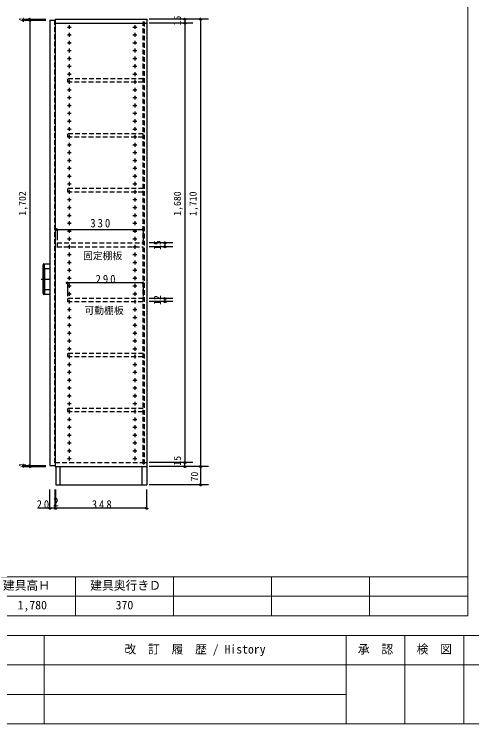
# Model space of a CAD drawing. Units: millimetres on the paper, enlarged 5 times, with parts at other scales. Extents: x -1044 to 931, y -502 to 889.
# Drawn here: x -447 to 136, y -502 to 402 of the extents above; entities that cross this region are included whole.
import ezdxf
from ezdxf.enums import TextEntityAlignment as Align

# ---------------------------------------------------------------- set-up
doc = ezdxf.new("R2010")
doc.units = ezdxf.units.MM
doc.header["$LTSCALE"] = 5
doc.header["$PDMODE"] = 32
doc.header["$PDSIZE"] = 2.5
doc.linetypes.add('CHAIN1', pattern=[8, 5, -1, 1, -1])
doc.linetypes.add('DASHED1', pattern=[1.8, 1.2, -0.6])
doc.layers.add('0-0_0', color=7, linetype='Continuous', lineweight=18)
doc.layers.add('1-0_H-SYM', color=7, linetype='DASHED1')
doc.styles.add('ＭＳ ゴシック', font='')
doc.styles.get('ＭＳ ゴシック').set_extended_font_data('MS Gothic')

msp = doc.modelspace()

# ---------------------------------------------------------------- linework, layer by layer
at = {"layer": '0-0_0'}
for p, q in [((131.044, 864.147), (131.044, -364.603)), ((-1018.956, -314.603), (131.044, -314.603)), ((-368.956, -314.603), (-368.956, -364.603)), ((-243.956, -314.603), (-243.956, -364.603)), ((-118.956, -314.603), (-118.956, -364.603)), ((6.044, -314.603), (6.044, -364.603)), ((-1018.956, -339.603), (131.044, -339.603)), ((-1018.956, -364.603), (131.044, -364.603)), ((-1043.956, -389.603), (931.044, -389.603)), ((-408.956, -389.603), (-408.956, -502.103)), ((-23.956, -389.603), (-23.956, -502.103)), ((51.044, -389.603), (51.044, -502.103)), ((126.044, -389.603), (126.044, -502.103)), ((931.044, -427.103), (-643.956, -427.103)), ((-23.956, -464.603), (-643.956, -464.603)), ((931.044, -502.103), (-1043.956, -502.103))]:
    msp.add_line(p, q, dxfattribs=at)
at = {"layer": '1-0_H-SYM', "color": 4, "linetype": 'Continuous'}
for p, q in [((-436.784, 395.874), (-406.784, 395.874)), ((-436.784, 394.541), (-406.784, 394.541)), ((-426.784, 394.541), (-426.784, 395.874)), ((-426.784, -172.793), (-426.784, 394.541)), ((-199.316, 395.874), (-274.784, 395.874)), ((-219.316, 390.874), (-274.784, 390.874)), ((-229.316, 395.874), (-229.316, -169.126)), ((-209.316, -197.459), (-209.316, 395.874)), ((-392.451, 127.814), (-282.451, 127.814)), ((-392.451, 127.814), (-392.451, 114.436)), ((-282.451, 127.814), (-282.451, 114.436)), ((-244.784, 110.874), (-274.784, 110.874)), ((-254.784, 105.874), (-254.784, 110.874)), ((-244.784, 105.874), (-274.784, 105.874)), ((-282.451, 59.723), (-379.117, 59.723)), ((-379.117, 59.723), (-379.117, 42.792)), ((-282.451, 59.723), (-282.451, 42.792)), ((-244.784, 39.874), (-274.784, 39.874)), ((-254.784, 35.874), (-254.784, 39.874)), ((-244.784, 35.874), (-274.784, 35.874)), ((-219.316, -169.126), (-274.784, -169.126)), ((-229.316, -174.126), (-229.316, -169.126)), ((-436.784, -172.793), (-406.784, -172.793)), ((-436.784, -174.126), (-406.784, -174.126)), ((-426.784, -174.126), (-426.784, -172.793)), ((-199.316, -174.126), (-274.784, -174.126)), ((-199.316, -197.459), (-274.784, -197.459)), ((-401.451, -227.353), (-401.451, -203.524)), ((-394.784, -227.353), (-394.784, -203.524)), ((-394.117, -227.353), (-394.117, -203.524)), ((-394.117, -227.353), (-394.117, -203.524)), ((-278.117, -227.353), (-278.117, -203.524)), ((-394.784, -227.353), (-416.698, -227.353)), ((-394.117, -227.353), (-394.784, -227.353)), ((-278.117, -227.353), (-394.117, -227.353))]:
    msp.add_line(p, q, dxfattribs=at)
at = {"layer": '1-0_H-SYM', "linetype": 'Continuous'}
for p, q in [((-401.451, 394.541), (-401.451, -172.793)), ((-401.451, 394.541), (-395.784, 394.541)), ((-394.784, 395.874), (-394.784, -174.126)), ((-394.784, 390.874), (-278.117, 390.874)), ((-409.117, 84.041), (-408.617, 84.041)), ((-408.617, 83.874), (-408.617, 84.041)), ((-408.617, 78.207), (-408.617, 83.874)), ((-408.617, 83.874), (-408.451, 83.874)), ((-408.451, 84.041), (-401.451, 84.041)), ((-408.451, 78.207), (-408.451, 84.041)), ((-408.617, 50.874), (-408.617, 78.207)), ((-408.617, 78.207), (-401.451, 78.207)), ((-408.117, 50.874), (-408.117, 78.207)), ((-401.451, 50.874), (-408.617, 50.874)), ((-408.451, 45.041), (-408.451, 50.874)), ((-408.617, 45.041), (-409.117, 45.041)), ((-408.617, 45.207), (-408.451, 45.207)), ((-401.451, 45.041), (-408.451, 45.041)), ((-401.451, -172.793), (-395.784, -172.793)), ((-394.784, -174.126), (-278.117, -174.126)), ((-388.451, -197.459), (-388.451, -174.126)), ((-283.784, -197.459), (-283.784, -174.126)), ((-278.117, -174.072), (-278.117, -197.459)), ((-394.117, -197.459), (-278.117, -197.459))]:
    msp.add_line(p, q, dxfattribs=at)
at = {"layer": '1-0_H-SYM'}
for p, q in [((-395.784, 394.541), (-395.784, -172.793)), ((-282.451, 392.541), (-281.451, 392.541)), ((-282.451, -170.793), (-282.451, 392.541)), ((-281.451, 392.541), (-281.451, -170.793)), ((-379.284, 385.874), (-374.284, 385.874)), ((-376.784, 388.374), (-376.784, 383.374)), ((-295.617, 385.874), (-290.617, 385.874)), ((-293.117, 388.374), (-293.117, 383.374)), ((-379.284, 375.874), (-374.284, 375.874)), ((-376.784, 378.374), (-376.784, 373.374)), ((-295.617, 375.874), (-290.617, 375.874)), ((-293.117, 378.374), (-293.117, 373.374)), ((-379.284, 365.874), (-374.284, 365.874)), ((-376.784, 368.374), (-376.784, 363.374)), ((-295.617, 365.874), (-290.617, 365.874)), ((-293.117, 368.374), (-293.117, 363.374)), ((-379.284, 355.874), (-374.284, 355.874)), ((-376.784, 358.374), (-376.784, 353.374)), ((-295.617, 355.874), (-290.617, 355.874)), ((-293.117, 358.374), (-293.117, 353.374)), ((-379.284, 345.874), (-374.284, 345.874)), ((-376.784, 348.374), (-376.784, 343.374)), ((-295.617, 345.874), (-290.617, 345.874)), ((-293.117, 348.374), (-293.117, 343.374)), ((-379.284, 335.874), (-374.284, 335.874)), ((-376.784, 338.374), (-376.784, 333.374)), ((-295.617, 335.874), (-290.617, 335.874)), ((-293.117, 338.374), (-293.117, 333.374)), ((-379.284, 325.874), (-374.284, 325.874)), ((-376.784, 328.374), (-376.784, 323.374)), ((-295.617, 325.874), (-290.617, 325.874)), ((-293.117, 328.374), (-293.117, 323.374)), ((-282.451, 319.874), (-379.117, 319.874)), ((-376.784, 318.374), (-376.784, 313.374)), ((-293.117, 318.374), (-293.117, 313.374)), ((-379.284, 315.874), (-374.284, 315.874)), ((-376.784, 308.374), (-376.784, 303.374)), ((-295.617, 315.874), (-290.617, 315.874)), ((-293.117, 308.374), (-293.117, 303.374)), ((-379.284, 305.874), (-374.284, 305.874)), ((-295.617, 305.874), (-290.617, 305.874)), ((-379.284, 295.874), (-374.284, 295.874)), ((-376.784, 298.374), (-376.784, 293.374)), ((-295.617, 295.874), (-290.617, 295.874)), ((-293.117, 298.374), (-293.117, 293.374)), ((-379.284, 285.874), (-374.284, 285.874)), ((-376.784, 288.374), (-376.784, 283.374)), ((-295.617, 285.874), (-290.617, 285.874)), ((-293.117, 288.374), (-293.117, 283.374)), ((-379.284, 275.874), (-374.284, 275.874)), ((-376.784, 278.374), (-376.784, 273.374)), ((-295.617, 275.874), (-290.617, 275.874)), ((-293.117, 278.374), (-293.117, 273.374)), ((-379.284, 265.874), (-374.284, 265.874)), ((-376.784, 268.374), (-376.784, 263.374)), ((-295.617, 265.874), (-290.617, 265.874)), ((-293.117, 268.374), (-293.117, 263.374)), ((-379.284, 255.874), (-374.284, 255.874)), ((-376.784, 258.374), (-376.784, 253.374)), ((-295.617, 255.874), (-290.617, 255.874)), ((-293.117, 258.374), (-293.117, 253.374)), ((-379.284, 245.874), (-374.284, 245.874)), ((-282.451, 249.874), (-379.117, 249.874)), ((-376.784, 248.374), (-376.784, 243.374)), ((-295.617, 245.874), (-290.617, 245.874)), ((-293.117, 248.374), (-293.117, 243.374)), ((-379.284, 235.874), (-374.284, 235.874)), ((-376.784, 238.374), (-376.784, 233.374)), ((-295.617, 235.874), (-290.617, 235.874)), ((-293.117, 238.374), (-293.117, 233.374)), ((-376.784, 228.374), (-376.784, 223.374)), ((-293.117, 228.374), (-293.117, 223.374)), ((-379.284, 225.874), (-374.284, 225.874)), ((-376.784, 218.374), (-376.784, 213.374)), ((-295.617, 225.874), (-290.617, 225.874)), ((-293.117, 218.374), (-293.117, 213.374)), ((-379.284, 215.874), (-374.284, 215.874)), ((-376.784, 208.374), (-376.784, 203.374)), ((-295.617, 215.874), (-290.617, 215.874)), ((-293.117, 208.374), (-293.117, 203.374)), ((-379.284, 205.874), (-374.284, 205.874)), ((-295.617, 205.874), (-290.617, 205.874)), ((-379.284, 195.874), (-374.284, 195.874)), ((-376.784, 198.374), (-376.784, 193.374)), ((-295.617, 195.874), (-290.617, 195.874)), ((-293.117, 198.374), (-293.117, 193.374)), ((-379.284, 185.874), (-374.284, 185.874)), ((-376.784, 188.374), (-376.784, 183.374)), ((-295.617, 185.874), (-290.617, 185.874)), ((-293.117, 188.374), (-293.117, 183.374)), ((-379.284, 175.874), (-374.284, 175.874)), ((-282.451, 179.874), (-379.117, 179.874)), ((-376.784, 178.374), (-376.784, 173.374)), ((-295.617, 175.874), (-290.617, 175.874)), ((-293.117, 178.374), (-293.117, 173.374)), ((-379.284, 165.874), (-374.284, 165.874)), ((-376.784, 168.374), (-376.784, 163.374)), ((-295.617, 165.874), (-290.617, 165.874)), ((-293.117, 168.374), (-293.117, 163.374)), ((-379.284, 155.874), (-374.284, 155.874)), ((-376.784, 158.374), (-376.784, 153.374)), ((-295.617, 155.874), (-290.617, 155.874)), ((-293.117, 158.374), (-293.117, 153.374)), ((-379.284, 145.874), (-374.284, 145.874)), ((-376.784, 148.374), (-376.784, 143.374)), ((-295.617, 145.874), (-290.617, 145.874)), ((-293.117, 148.374), (-293.117, 143.374)), ((-379.284, 135.874), (-374.284, 135.874)), ((-376.784, 138.374), (-376.784, 133.374)), ((-295.617, 135.874), (-290.617, 135.874)), ((-293.117, 138.374), (-293.117, 133.374)), ((-376.784, 128.374), (-376.784, 123.374)), ((-293.117, 128.374), (-293.117, 123.374)), ((-379.284, 125.874), (-374.284, 125.874)), ((-376.784, 118.374), (-376.784, 113.374)), ((-295.617, 125.874), (-290.617, 125.874)), ((-293.117, 118.374), (-293.117, 113.374)), ((-392.451, 110.874), (-282.451, 110.874)), ((-392.451, 110.874), (-392.451, 105.874)), ((-379.284, 115.874), (-374.284, 115.874)), ((-295.617, 115.874), (-290.617, 115.874)), ((-392.617, 105.874), (-374.284, 105.874)), ((-392.451, 105.874), (-282.451, 105.874)), ((-376.784, 108.374), (-376.784, 103.374)), ((-295.617, 105.874), (-290.617, 105.874)), ((-293.117, 108.374), (-293.117, 103.374)), ((-379.284, 95.874), (-374.284, 95.874)), ((-376.784, 98.374), (-376.784, 93.374)), ((-295.617, 95.874), (-290.617, 95.874)), ((-293.117, 98.374), (-293.117, 93.374)), ((-379.284, 85.874), (-374.284, 85.874)), ((-376.784, 88.374), (-376.784, 83.374)), ((-295.617, 85.874), (-290.617, 85.874)), ((-293.117, 88.374), (-293.117, 83.374)), ((-379.284, 75.874), (-374.284, 75.874)), ((-376.784, 78.374), (-376.784, 73.374)), ((-295.617, 75.874), (-290.617, 75.874)), ((-293.117, 78.374), (-293.117, 73.374)), ((-379.284, 65.874), (-374.284, 65.874)), ((-376.784, 68.374), (-376.784, 63.374)), ((-295.617, 65.874), (-290.617, 65.874)), ((-293.117, 68.374), (-293.117, 63.374)), ((-379.284, 55.874), (-374.284, 55.874)), ((-376.784, 58.374), (-376.784, 53.374)), ((-295.617, 55.874), (-290.617, 55.874)), ((-293.117, 58.374), (-293.117, 53.374)), ((-379.284, 45.874), (-374.284, 45.874)), ((-376.784, 48.374), (-376.784, 43.374)), ((-295.617, 45.874), (-290.617, 45.874)), ((-293.117, 48.374), (-293.117, 43.374)), ((-282.451, 39.874), (-379.117, 39.874)), ((-376.784, 38.374), (-376.784, 33.374)), ((-293.117, 38.374), (-293.117, 33.374)), ((-376.784, 28.374), (-376.784, 23.374)), ((-293.117, 28.374), (-293.117, 23.374)), ((-379.284, 25.874), (-374.284, 25.874)), ((-376.784, 18.374), (-376.784, 13.374)), ((-295.617, 25.874), (-290.617, 25.874)), ((-293.117, 18.374), (-293.117, 13.374)), ((-379.284, 15.874), (-374.284, 15.874)), ((-295.617, 15.874), (-290.617, 15.874)), ((-379.284, 5.874), (-374.284, 5.874)), ((-376.784, 8.374), (-376.784, 3.374)), ((-295.617, 5.874), (-290.617, 5.874)), ((-293.117, 8.374), (-293.117, 3.374)), ((-379.284, -4.126), (-374.284, -4.126)), ((-376.784, -1.626), (-376.784, -6.626)), ((-295.617, -4.126), (-290.617, -4.126)), ((-293.117, -1.626), (-293.117, -6.626)), ((-379.284, -14.126), (-374.284, -14.126)), ((-376.784, -11.626), (-376.784, -16.626)), ((-295.617, -14.126), (-290.617, -14.126)), ((-293.117, -11.626), (-293.117, -16.626)), ((-379.284, -24.126), (-374.284, -24.126)), ((-376.784, -21.626), (-376.784, -26.626)), ((-295.617, -24.126), (-290.617, -24.126)), ((-293.117, -21.626), (-293.117, -26.626)), ((-379.117, -30.126), (-379.117, -34.126)), ((-282.451, -30.126), (-379.117, -30.126)), ((-379.117, -34.126), (-282.451, -34.126)), ((-376.784, -31.626), (-376.784, -36.626)), ((-293.117, -31.626), (-293.117, -36.626)), ((-379.284, -44.126), (-374.284, -44.126)), ((-376.784, -41.626), (-376.784, -46.626)), ((-295.617, -44.126), (-290.617, -44.126)), ((-293.117, -41.626), (-293.117, -46.626)), ((-379.284, -54.126), (-374.284, -54.126)), ((-376.784, -51.626), (-376.784, -56.626)), ((-295.617, -54.126), (-290.617, -54.126)), ((-293.117, -51.626), (-293.117, -56.626)), ((-376.784, -61.626), (-376.784, -66.626)), ((-293.117, -61.626), (-293.117, -66.626)), ((-379.284, -64.126), (-374.284, -64.126)), ((-376.784, -71.626), (-376.784, -76.626)), ((-295.617, -64.126), (-290.617, -64.126)), ((-293.117, -71.626), (-293.117, -76.626)), ((-379.284, -74.126), (-374.284, -74.126)), ((-295.617, -74.126), (-290.617, -74.126)), ((-379.284, -84.126), (-374.284, -84.126)), ((-376.784, -81.626), (-376.784, -86.626)), ((-295.617, -84.126), (-290.617, -84.126)), ((-293.117, -81.626), (-293.117, -86.626)), ((-379.284, -94.126), (-374.284, -94.126)), ((-376.784, -91.626), (-376.784, -96.626)), ((-295.617, -94.126), (-290.617, -94.126)), ((-293.117, -91.626), (-293.117, -96.626)), ((-379.117, -100.126), (-379.117, -104.126)), ((-282.451, -100.126), (-379.117, -100.126)), ((-379.117, -104.126), (-282.451, -104.126)), ((-376.784, -101.626), (-376.784, -106.626)), ((-293.117, -101.626), (-293.117, -106.626)), ((-379.284, -114.126), (-374.284, -114.126)), ((-376.784, -111.626), (-376.784, -116.626)), ((-295.617, -114.126), (-290.617, -114.126)), ((-293.117, -111.626), (-293.117, -116.626)), ((-379.284, -124.126), (-374.284, -124.126)), ((-376.784, -121.626), (-376.784, -126.626)), ((-295.617, -124.126), (-290.617, -124.126)), ((-293.117, -121.626), (-293.117, -126.626)), ((-379.284, -134.126), (-374.284, -134.126)), ((-376.784, -131.626), (-376.784, -136.626)), ((-295.617, -134.126), (-290.617, -134.126)), ((-293.117, -131.626), (-293.117, -136.626)), ((-379.284, -144.126), (-374.284, -144.126)), ((-376.784, -141.626), (-376.784, -146.626)), ((-295.617, -144.126), (-290.617, -144.126)), ((-293.117, -141.626), (-293.117, -146.626)), ((-376.784, -151.626), (-376.784, -156.626)), ((-293.117, -151.626), (-293.117, -156.626)), ((-379.284, -154.126), (-374.284, -154.126)), ((-376.784, -161.626), (-376.784, -166.626)), ((-295.617, -154.126), (-290.617, -154.126)), ((-293.117, -161.626), (-293.117, -166.626)), ((-394.784, -169.126), (-282.451, -169.126)), ((-379.284, -164.126), (-374.284, -164.126)), ((-295.617, -164.126), (-290.617, -164.126)), ((-282.451, -170.793), (-281.451, -170.793)), ((-281.451, -169.126), (-278.117, -169.126))]:
    msp.add_line(p, q, dxfattribs=at)
at = {"layer": '1-0_H-SYM', "color": 4, "linetype": 'CHAIN1'}
msp.add_line((-412.601, 64.541), (-401.451, 64.541), dxfattribs=at)
at = {"layer": '1-0_H-SYM', "linetype": 'Continuous'}
for points in [[(-394.784, 395.874), (-278.117, 395.874), (-278.117, -174.072)], [(-410.284, 46.207), (-410.284, 78.374), (-410.284, 82.874)], [(-408.617, 50.874), (-408.617, 45.207), (-408.617, 45.041)], [(-394.117, -174.126), (-394.117, -197.459), (-278.117, -197.459)]]:
    msp.add_lwpolyline(points, dxfattribs=at)
at = {"layer": '1-0_H-SYM'}
for points in [[(-379.117, 319.874), (-379.117, 315.874), (-282.451, 315.874)], [(-379.117, 249.874), (-379.117, 245.874), (-282.451, 245.874)], [(-379.117, 179.874), (-379.117, 175.874), (-282.451, 175.874)], [(-379.117, 39.874), (-379.117, 35.874), (-282.451, 35.874)]]:
    msp.add_lwpolyline(points, dxfattribs=at)
for centre in [(-376.784, 385.874), (-293.117, 385.874), (-376.784, 375.874), (-293.117, 375.874), (-376.784, 365.874), (-293.117, 365.874), (-376.784, 355.874), (-293.117, 355.874), (-376.784, 345.874), (-293.117, 345.874), (-376.784, 335.874), (-293.117, 335.874), (-376.784, 325.874), (-293.117, 325.874), (-376.784, 315.874), (-293.117, 315.874), (-376.784, 305.874), (-293.117, 305.874), (-376.784, 295.874), (-293.117, 295.874), (-376.784, 285.874), (-293.117, 285.874), (-376.784, 275.874), (-293.117, 275.874), (-376.784, 265.874), (-293.117, 265.874), (-376.784, 255.874), (-293.117, 255.874), (-376.784, 245.874), (-293.117, 245.874), (-376.784, 235.874), (-293.117, 235.874), (-376.784, 225.874), (-293.117, 225.874), (-376.784, 215.874), (-293.117, 215.874), (-376.784, 205.874), (-293.117, 205.874), (-376.784, 195.874), (-293.117, 195.874), (-376.784, 185.874), (-293.117, 185.874), (-376.784, 175.874), (-293.117, 175.874), (-376.784, 165.874), (-293.117, 165.874), (-376.784, 155.874), (-293.117, 155.874), (-376.784, 145.874), (-293.117, 145.874), (-376.784, 135.874), (-293.117, 135.874), (-376.784, 125.874), (-293.117, 125.874), (-376.784, 115.874), (-293.117, 115.874), (-376.784, 105.874), (-293.117, 105.874), (-376.784, 95.874), (-293.117, 95.874), (-376.784, 85.874), (-293.117, 85.874), (-376.784, 75.874), (-293.117, 75.874), (-376.784, 65.874), (-293.117, 65.874), (-376.784, 55.874), (-293.117, 55.874), (-376.784, 45.874), (-293.117, 45.874), (-376.784, 35.874), (-293.117, 35.874), (-376.784, 25.874), (-293.117, 25.874), (-376.784, 15.874), (-293.117, 15.874), (-376.784, 5.874), (-293.117, 5.874), (-376.784, -4.126), (-293.117, -4.126), (-376.784, -14.126), (-293.117, -14.126), (-376.784, -24.126), (-293.117, -24.126), (-376.784, -34.126), (-293.117, -34.126), (-376.784, -44.126), (-293.117, -44.126), (-376.784, -54.126), (-293.117, -54.126), (-376.784, -64.126), (-293.117, -64.126), (-376.784, -74.126), (-293.117, -74.126), (-376.784, -84.126), (-293.117, -84.126), (-376.784, -94.126), (-293.117, -94.126), (-376.784, -104.126), (-293.117, -104.126), (-376.784, -114.126), (-293.117, -114.126), (-376.784, -124.126), (-293.117, -124.126), (-376.784, -134.126), (-293.117, -134.126), (-376.784, -144.126), (-293.117, -144.126), (-376.784, -154.126), (-293.117, -154.126), (-376.784, -164.126), (-293.117, -164.126)]:
    msp.add_circle(centre, 0.833, dxfattribs=at)
at = {"layer": '1-0_H-SYM', "linetype": 'Continuous'}
for centre, start, end in [((-409.117, 82.874), 90, 180), ((-409.117, 46.207), 180, 270)]:
    msp.add_arc(centre, 1.167, start, end, dxfattribs=at)
at = {"layer": '1-0_H-SYM', "color": 4}
for p in [(-426.784, 395.874), (-426.784, 394.541), (-229.316, 395.874), (-229.316, 390.874), (-209.316, 395.874), (-392.451, 127.814), (-282.451, 127.814), (-254.784, 110.874), (-254.784, 105.874), (-379.117, 59.723), (-282.451, 59.723), (-254.784, 39.874), (-254.784, 35.874), (-426.784, -172.793), (-229.316, -169.126), (-426.784, -174.126), (-229.316, -174.126), (-209.316, -174.126), (-209.316, -197.459), (-401.451, -227.353), (-394.784, -227.353), (-394.117, -227.353), (-278.117, -227.353)]:
    msp.add_point(p, dxfattribs=at)

# ---------------------------------------------------------------- texts
at = {"layer": '0-0_0', "style": 'ＭＳ ゴシック'}
for s, p in [('建具高Ｈ', (-461.456, -334.604)), ('建具奥行きＤ', (-350.082, -334.604)), ('1,780', (-442.706, -359.603)), ('370', (-317.706, -359.603)), ('改\u3000訂\u3000履\u3000歴 / History', (-306.456, -415.853)), ('承\u3000認', (-8.956, -415.853)), ('検\u3000図', (66.044, -415.853))]:
    msp.add_text(s, height=11, dxfattribs=at).set_placement(p, align=Align.BOTTOM_LEFT)
at = {"layer": '1-0_H-SYM', "style": 'ＭＳ ゴシック'}
for s, p in [('15', (-231.741, 387.813)), ('4', (-429.284, 391.881)), ('1,702', (-429.284, 145.421)), ('1,680', (-231.767, 145.256)), ('1,710', (-211.816, 145.085)), ('15', (-257.284, 101.624)), ('12', (-257.284, 31.624)), ('15', (-231.816, -173.131)), ('4', (-429.284, -176.215)), ('70', (-209.973, -193.303))]:
    msp.add_text(s, height=9.164, rotation=90, dxfattribs=at).set_placement(p, align=Align.BOTTOM_LEFT)
for s, height, p in [('固定棚板', 9.164, (-359.313, 86.999)), ('可動棚板', 9.164, (-357.477, 17.292)), ('2', 11, (-397.701, -228.186))]:
    msp.add_text(s, height=height, dxfattribs=at).set_placement(p, align=Align.BOTTOM_LEFT)
at = {"layer": '1-0_H-SYM', "char_height": 11, "attachment_point": 7, "style": 'ＭＳ ゴシック'}
for s, insert in [('\\T1.38;\\W0.9;330', (-349.951, 130.314)), ('\\T1.38;\\W0.9;290', (-343.284, 58.89)), ('\\T1.36;\\W0.9;20', (-418.372, -228.186)), ('\\T1.38;\\W0.9;348', (-348.117, -228.186))]:
    msp.add_mtext(s, dxfattribs=dict(at, insert=insert))

doc.saveas('drawing.dxf')
